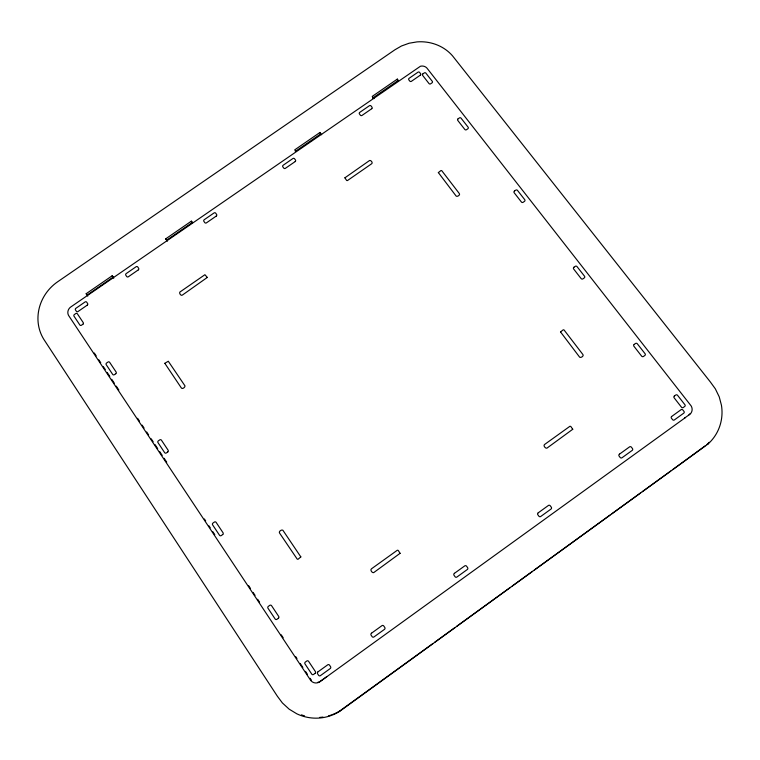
<?xml version="1.0" encoding="UTF-8"?>
<svg xmlns="http://www.w3.org/2000/svg" width="760" height="760" viewBox="0 0 760 760"><rect width="100%" height="100%" fill="white"/><g stroke="black" fill="none" stroke-linecap="round" stroke-linejoin="round"><path stroke-width="1.14" d="M705.024 445.968L672.628 469.69M671.602 416.518L681.15 409.621A1.311 1.254 29.2 0 1 682.869 409.991L684.01 411.445A1.311 1.254 29.4 0 1 683.744 413.165L674.376 419.928A1.311 1.254 30 0 1 672.572 419.662L671.45 418.228A1.311 1.254 29.8 0 1 671.602 416.518M684.503 418.114L689.975 414.228A7.058 6.707 29.1 0 0 691.524 412.129A7.115 6.773 29.1 0 0 692.113 409.649A7.058 6.707 29.1 0 0 691.115 405.878L427.015 68.191A6.384 5.938 -8.9 0 0 425.115 66.728A6.431 5.985 -8.9 0 0 420.413 66.263L70.832 306.945A6.564 6.146 -41.8 0 0 69.008 308.798A6.612 6.194 -41.8 0 0 67.849 312.227A6.564 6.146 -41.8 0 0 68.742 315.704L310.887 680.703A7.258 6.973 -87.9 0 0 319.533 681.986L685.501 417.506M432.877 643.596L339.872 710.894M434.796 642.209L454.879 627.636M456.788 626.25L510.397 587.366M512.316 585.979L532.456 571.368M534.365 569.981L609.957 515.147M611.866 513.76L640.395 493.069M642.285 491.692L670.719 471.077M326.838 676.619L320.055 681.492A7.229 6.944 -87.9 0 1 317.499 682.423M86.174 293.712L112.138 275.804L113.42 276.934L87.561 294.776L86.174 293.712L87.78 296.106M165.727 238.839L191.358 221.169L192.327 222.499L166.801 240.112L165.727 238.839L167.371 241.195M321.651 134.739L319.95 132.468L294.719 149.872L295.839 151.401M398.477 80.588L397.318 79.097L372.229 96.406L373.958 98.657M295.288 151.468L320.425 134.13L319.95 132.468M372.505 98.201L397.499 80.959L397.318 79.097M310.07 678.29L311.448 680.219M191.358 221.169L192.46 222.727M112.138 275.804L113.753 278.188M94.287 352.991L96.225 355.908M98.8 359.803L100.738 362.719M103.331 366.624L105.269 369.55M107.207 372.476L109.791 376.371M111.739 379.297L114.323 383.202M116.261 386.127L118.854 390.022M137.607 418.304L139.545 421.23M142.139 425.134L144.077 428.06M146.67 431.955L148.608 434.881M151.192 438.786L153.14 441.712M155.078 444.638L157.662 448.542M159.609 451.469L162.193 455.363M164.141 458.299L166.725 462.194M204.392 518.985L205.694 520.942M208.943 525.844L210.244 527.801M212.847 531.725L214.795 534.669M248.567 585.57L250.515 588.506M253.108 592.42L255.056 595.356M257.649 599.269L259.597 602.205M281.219 634.799L283.185 637.773M295.659 656.564L296.96 658.54M300.238 663.47L302.86 667.422M305.482 671.375L307.448 674.338M709.232 442.272A46.142 43.956 29.2 0 1 706.866 444.562M339.881 710.894A47.443 45.609 -87.7 0 1 332.68 714.486M331.616 714.885A47.443 45.609 -87.7 0 1 328.424 715.901M322.981 717.06A47.443 45.609 -87.7 0 1 319.703 717.411M304.551 715.863A47.87 46.028 -87.6 0 1 301.425 714.856M689.842 413.877A7.03 6.688 29.2 0 1 688.95 414.856M164.825 363.308L181.26 387.837C182.115 389.633 185.335 387.315 184.975 385.852L168.283 361.238L164.825 363.308M438.349 172.586L456.219 196.166C457.453 196.982 460.645 194.816 459.24 193.448L441.731 170.648L440.971 170.534L438.349 172.586M560.538 331.949L579.69 357.228C580.915 358.159 584.126 355.937 582.91 354.54L564.034 329.945L563.236 329.792L560.538 331.949M207.318 277.428L182.352 295.099C181.004 296.229 178.923 293.151 179.873 292.058L204.915 274.712L207.318 277.428M300.837 556.909L298.015 559.293L297.226 559.142L279.642 533.168C278.217 531.686 281.57 529.283 282.863 530.223L300.837 556.909M572.755 429.257L546.867 448.191C545.347 448.637 542.83 445.331 544.702 444.391L569.933 426.274L570.75 426.398L572.755 429.257M400.092 553.308L373.663 572.641C372.153 573.154 369.844 569.848 371.44 568.832L397.337 550.231L398.154 550.344L400.092 553.308M344.888 177.821L346.665 180.5L347.424 180.576L371.668 163.751C373.169 162.868 370.937 159.989 369.588 160.493L344.888 177.821M707.968 444.058L339.445 711.512A47.652 45.8 -87.6 0 1 313.68 718.105A48.079 46.217 -87.6 0 1 296.761 713.783L289.142 709.156L282.406 702.962L277.39 696.255L43.767 339.255A43.206 40.489 -41.9 0 1 38 316.284A43.538 40.803 -41.9 0 1 45.742 293.702A43.215 40.498 -41.9 0 1 57.665 281.77L394.953 49.761L401.489 45.98L409.127 43.225L417.002 41.895A42.389 39.529 -9 0 1 439.945 46.199A42.009 39.168 -9 0 1 452.447 55.746L710.306 381.9L715.331 388.816L719.236 396.862L721.449 405.26A46.749 44.536 29.1 0 1 718.181 430.169A46.331 44.137 29.1 0 1 707.968 444.058M318.022 671.821L317.813 671.982A1.349 1.302 -88 0 0 317.594 673.797L318.63 675.355A1.349 1.302 -88.2 0 0 320.416 675.64L330.22 668.553A1.349 1.302 -89.1 0 0 330.562 666.7L329.536 665.161A1.349 1.302 -88.9 0 0 327.807 664.762L318.022 671.821M371.555 633.165L371.336 633.336A1.387 1.339 86.1 0 0 371.127 635.189L372.134 636.661A1.387 1.339 85.9 0 0 373.967 636.947L384.455 629.375A1.387 1.339 84.3 0 0 384.788 627.475L383.8 626.031A1.387 1.339 84.5 0 0 382.005 625.622L371.555 633.165M454.452 573.315L454.233 573.477A1.368 1.339 68.4 0 0 454.043 575.301L455.069 576.755A1.368 1.339 68.3 0 0 456.912 577.03L467.286 569.534A1.368 1.339 65.3 0 0 467.609 567.663L466.592 566.238A1.368 1.339 65.4 0 0 464.797 565.848L454.452 573.315M315.077 673.36L313.576 674.452A1.349 1.302 -87.4 0 1 311.837 674.225L304.95 663.86A1.349 1.292 -86 0 1 305.339 662.074L306.822 661A1.349 1.292 -86.2 0 1 308.598 661.352L315.352 671.507A1.349 1.302 -87.5 0 1 315.077 673.36M278.388 618.269L276.963 619.295A1.368 1.32 -79.3 0 1 275.196 619.067L267.957 608.171A1.368 1.32 -77.5 0 1 268.365 606.356L269.762 605.359A1.368 1.32 -77.6 0 1 271.577 605.711L278.683 616.389A1.368 1.32 -79.4 0 1 278.388 618.269M538.289 512.772L538.033 512.962A1.358 1.33 45.5 0 0 537.842 514.776L538.878 516.183A1.358 1.33 45.7 0 0 540.74 516.477L551.01 509.058A1.358 1.32 43.7 0 0 551.323 507.233L550.269 505.808A1.358 1.32 43.5 0 0 548.492 505.409L538.289 512.772M619.524 454.109L619.276 454.299A1.358 1.311 33.8 0 0 619.115 456.085L620.16 457.472A1.358 1.311 34 0 0 622.022 457.748L632.197 450.404A1.358 1.311 33 0 0 632.481 448.609L631.417 447.203A1.358 1.311 32.9 0 0 629.631 446.823L619.524 454.109M222.718 534.536L221.312 535.543A1.339 1.292 -64.8 0 1 219.573 535.334L212.582 524.808A1.33 1.282 -63 0 1 212.999 523.042L214.377 522.063A1.33 1.282 -63 0 1 216.144 522.395L223.012 532.722A1.339 1.292 -64.7 0 1 222.718 534.536M420.384 75.126L411.369 81.348A1.188 1.111 -9.7 0 1 409.783 81.082L408.823 79.838A1.188 1.111 -9.8 0 1 409.117 78.309L417.952 72.21A1.188 1.102 -9.1 0 1 419.577 72.38L420.555 73.635A1.188 1.111 -9.1 0 1 420.384 75.126M674.395 395.998L674.329 396.055A1.311 1.244 27.7 0 0 674.13 397.793L681.463 407.198A1.311 1.254 28.8 0 0 683.24 407.531L684.684 406.495A1.311 1.254 28.8 0 0 684.988 404.823L677.502 395.238A1.311 1.244 27.7 0 0 675.744 395.029L674.395 395.998M295.222 161.548L285.351 168.359A1.235 1.168 -20.8 0 1 283.727 168.064L282.834 166.858A1.235 1.168 -20.8 0 1 283.176 165.233L292.847 158.555A1.235 1.168 -19.8 0 1 294.528 158.745L295.431 159.97A1.235 1.168 -19.8 0 1 295.222 161.548M371.763 108.699L361.988 115.453A1.235 1.159 -13.5 0 1 360.354 115.159L359.499 114.028A1.235 1.159 -13.6 0 1 359.765 112.366L369.351 105.754A1.235 1.149 -12.8 0 1 371.032 105.934L371.953 107.141A1.235 1.149 -12.7 0 1 371.763 108.699M514.472 191.035L514.396 191.102A1.273 1.206 0.8 0 0 514.188 192.755L521.408 202.008A1.273 1.206 1.8 0 0 523.165 202.284L524.466 201.362A1.273 1.206 1.9 0 0 524.789 199.747L517.427 190.323A1.273 1.206 0.9 0 0 515.717 190.171L514.472 191.035M634.192 344.423L634.125 344.47A1.33 1.273 21.1 0 0 633.916 346.237L641.63 356.136A1.33 1.273 22.4 0 0 643.444 356.469L644.812 355.49A1.33 1.273 22.4 0 0 645.135 353.799L637.26 343.719A1.33 1.273 21.1 0 0 635.464 343.51L634.192 344.423M458.109 118.816L458.033 118.873A1.244 1.168 -5.7 0 0 457.815 120.479L464.797 129.438A1.244 1.168 -5.1 0 0 466.516 129.694L467.808 128.801A1.244 1.168 -5 0 0 468.141 127.224L461.006 118.104A1.244 1.168 -5.7 0 0 459.334 117.962L458.109 118.816M573.961 267.235L573.885 267.283A1.292 1.235 10.2 0 0 573.667 269.002L581.134 278.578A1.302 1.244 11.5 0 0 582.901 278.892L584.25 277.932A1.302 1.244 11.5 0 0 584.582 276.288L576.973 266.541A1.292 1.235 10.2 0 0 575.216 266.351L573.961 267.235M422.959 73.834L422.883 73.891A1.188 1.111 -8.8 0 0 422.665 75.421L429.01 83.562A1.188 1.111 -8.3 0 0 430.654 83.799L431.993 82.868A1.188 1.111 -8.2 0 0 432.316 81.377L425.837 73.084A1.188 1.111 -8.7 0 0 424.241 72.951L422.959 73.834M167.761 451.962L166.402 452.922A1.311 1.254 -52.8 0 1 164.682 452.703L157.928 442.519A1.302 1.244 -51.7 0 1 158.375 440.838L159.761 439.869A1.302 1.244 -51.6 0 1 161.462 440.211L168.102 450.186A1.311 1.254 -52.7 0 1 167.761 451.962M87.305 305.111L77.9 311.609A1.226 1.149 -41.6 0 1 76.352 311.267L75.459 309.928A1.226 1.149 -41.5 0 1 75.867 308.322L85.082 301.957A1.226 1.149 -40.8 0 1 86.706 302.195L87.599 303.515A1.226 1.149 -40.8 0 1 87.305 305.111M138.329 269.876L128.279 276.82A1.254 1.178 -37.2 0 1 126.682 276.478L125.865 275.291A1.254 1.178 -37.2 0 1 126.227 273.562L136.078 266.76A1.254 1.178 -36.2 0 1 137.759 266.998L138.614 268.242A1.254 1.178 -36.3 0 1 138.329 269.876M216.315 216.03L206.359 222.908A1.244 1.178 -29.3 0 1 204.754 222.575L203.927 221.407A1.244 1.178 -29.3 0 1 204.259 219.697L214.025 212.961A1.244 1.178 -28.2 0 1 215.707 213.189L216.581 214.415A1.244 1.178 -28.2 0 1 216.315 216.03M115.748 373.74L114.399 374.67A1.282 1.216 -45.6 0 1 112.718 374.471L106.181 364.619A1.282 1.206 -44.9 0 1 106.637 362.985L108.005 362.035A1.282 1.206 -44.8 0 1 109.677 362.358L116.099 372.01A1.282 1.216 -45.5 0 1 115.748 373.74M82.888 324.254L81.481 325.223A1.226 1.149 -42.5 0 1 79.885 325.033L73.948 316.084A1.226 1.149 -42 0 1 74.385 314.535L75.81 313.548A1.226 1.149 -41.9 0 1 77.406 313.851L83.23 322.61A1.226 1.149 -42.4 0 1 82.888 324.254"/></g></svg>
